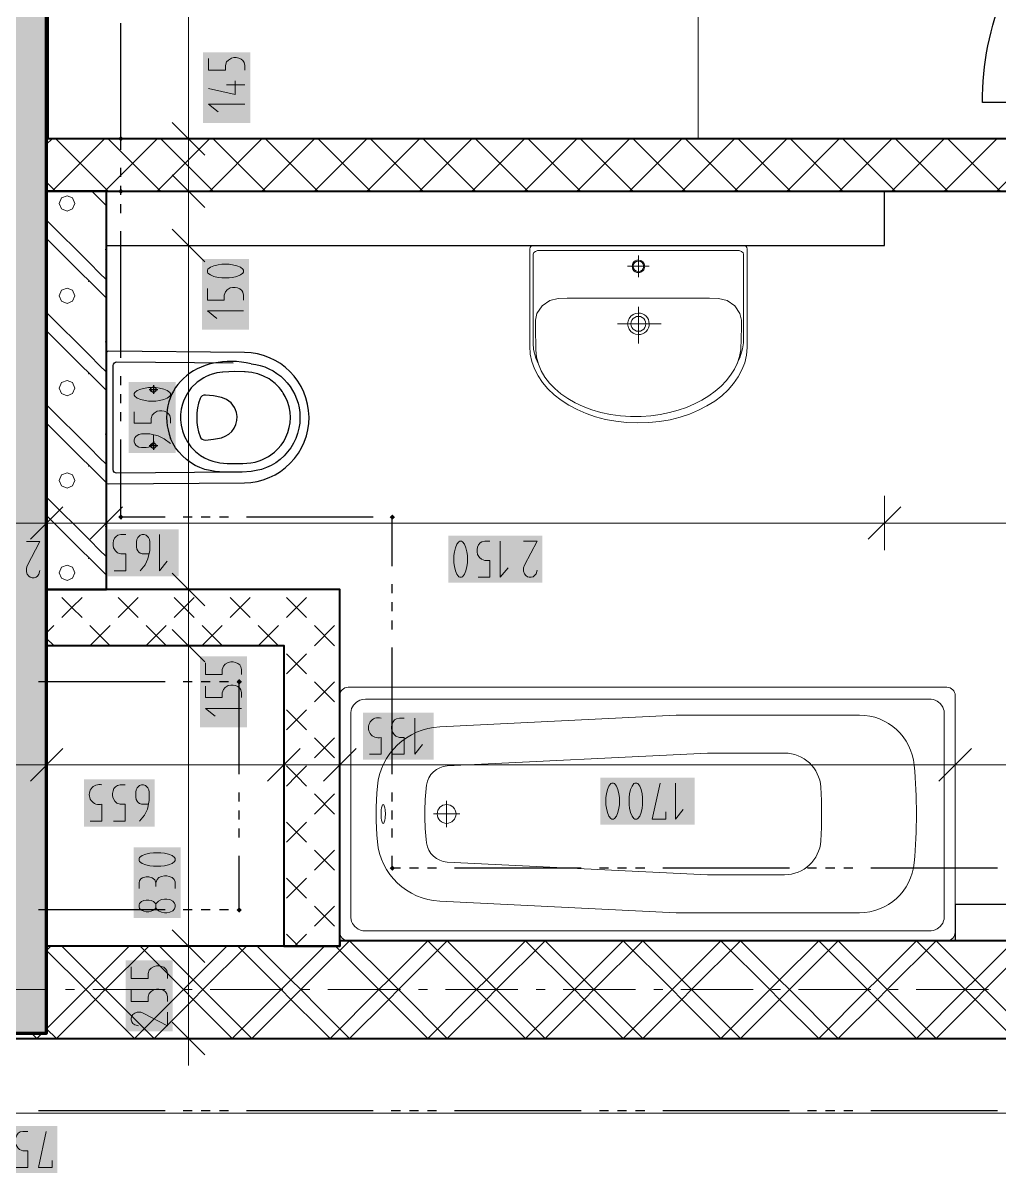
# Model space of a CAD drawing. Header units: millimetres. Extents: x 0 to 594, y 0 to 420.
# Drawn here: x 354.92 to 382.18, y 255.1 to 287.21 of the extents above; entities that cross this region are included whole.
import ezdxf

# ---------------------------------------------------------------- set-up
doc = ezdxf.new("R2010")
doc.units = ezdxf.units.MM
doc.header["$LTSCALE"] = 8
for name, color, linetype in [('PDF_Dvere', 7, 'Continuous'), ('PDF_Instalacni prizdivka do 1m', 7, 'Continuous'), ('PDF_Instalacni prizdivky', 7, 'Continuous'), ('PDF_Koty delkove', 7, 'Continuous'), ('PDF_Kuchyne', 7, 'Continuous'), ('PDF_Osy hlavni', 7, 'Continuous'), ('PDF_Pozarni useky', 7, 'Continuous'), ('PDF_Pricky CP', 7, 'Continuous'), ('PDF_Pricky zdene', 7, 'Continuous'), ('PDF_Sanita', 7, 'Continuous'), ('PDF_Steny akusticke', 7, 'Continuous'), ('PDF_Steny obvodove nosne', 7, 'Continuous')]:
    doc.layers.add(name, color=color, linetype=linetype)

msp = doc.modelspace()

# ---------------------------------------------------------------- linework, layer by layer
at = {"layer": 'PDF_Dvere', "lineweight": 25}
msp.add_lwpolyline([(389.799, 285.394), (389.799, 284.992), (381.712, 284.992, -0.414214), (389.799, 293.079), (389.799, 292.218)], format="xyb", dxfattribs=at)
at = {"layer": 'PDF_Instalacni prizdivka do 1m', "lineweight": 25}
for points in [[(378.982, 282.515), (357.246, 282.515), (357.246, 280.998), (378.982, 280.998)], [(380.953, 261.588), (390.153, 261.588), (390.153, 262.599), (380.953, 262.599)]]:
    msp.add_lwpolyline(points, close=True, dxfattribs=at)
at = {"layer": 'PDF_Instalacni prizdivky', "lineweight": 40}
msp.add_lwpolyline([(355.578, 282.515), (355.578, 271.394), (357.246, 271.394), (357.246, 282.515), (355.629, 282.515)], close=True, dxfattribs=at)
at = {"layer": 'PDF_Instalacni prizdivky', "lineweight": 9}
for points in [[(356.147, 282.39), (355.994, 282.327), (355.93, 282.174), (355.994, 282.02), (356.147, 281.957), (356.3, 282.02), (356.363, 282.174)], [(356.363, 282.174), (356.3, 282.327), (356.147, 282.39)], [(357.246, 282.105), (356.837, 282.515)], [(357.246, 280.043), (357.049, 280.24), (356.791, 280.498), (355.578, 281.711)], [(356.533, 280.24), (355.578, 281.195)], [(357.246, 280.95), (357.219, 280.885), (357.246, 280.819)], [(356.791, 279.982), (356.533, 280.24)], [(357.246, 279.527), (356.791, 279.982)], [(357.246, 277.465), (357.049, 277.662), (356.791, 277.92), (355.578, 279.133)], [(356.791, 277.404), (356.533, 277.662), (355.578, 278.617)], [(357.246, 278.372), (357.219, 278.307), (357.246, 278.241)], [(357.246, 276.949), (356.791, 277.404)], [(357.246, 274.887), (357.049, 275.084), (356.791, 275.342), (355.578, 276.555)], [(356.533, 275.084), (355.578, 276.039)], [(357.246, 275.794), (357.219, 275.729), (357.246, 275.663)], [(356.791, 274.826), (356.533, 275.084)], [(357.246, 274.371), (356.791, 274.826)], [(357.246, 272.309), (357.049, 272.506), (356.791, 272.764), (355.578, 273.977)], [(356.533, 272.506), (355.578, 273.462)], [(357.246, 273.216), (357.219, 273.151), (357.246, 273.085)], [(356.791, 272.248), (356.533, 272.506)], [(357.246, 271.793), (356.791, 272.248)], [(355.583, 271.394), (355.578, 271.399)]]:
    msp.add_lwpolyline(points, dxfattribs=at)
for points in [[(356.147, 279.812), (355.994, 279.749), (355.93, 279.596), (355.994, 279.442), (356.147, 279.379), (356.3, 279.442), (356.363, 279.596), (356.3, 279.749)], [(356.147, 277.234), (355.994, 277.171), (355.93, 277.018), (355.994, 276.864), (356.147, 276.801), (356.3, 276.864), (356.363, 277.018), (356.3, 277.171)], [(356.147, 274.656), (355.994, 274.593), (355.93, 274.44), (355.994, 274.287), (356.147, 274.223), (356.3, 274.287), (356.363, 274.44), (356.3, 274.593)], [(356.147, 272.078), (355.994, 272.015), (355.93, 271.862), (355.994, 271.709), (356.147, 271.645), (356.3, 271.709), (356.363, 271.862), (356.3, 272.015)]]:
    msp.add_lwpolyline(points, close=True, dxfattribs=at)
at = {"layer": 'PDF_Instalacni prizdivky', "lineweight": 9, "transparency": 33554559}
for points in [[(356.753, 279.978), (356.73, 280), (356.775, 280), (356.753, 280.023)], [(356.753, 277.4), (356.73, 277.422), (356.775, 277.422), (356.753, 277.445)], [(356.753, 274.822), (356.73, 274.844), (356.775, 274.844), (356.753, 274.867)], [(356.753, 272.244), (356.73, 272.266), (356.775, 272.266), (356.753, 272.289)]]:
    msp.add_solid(points, dxfattribs=at)
at = {"layer": 'PDF_Koty delkove', "lineweight": 18}
for points in [[(359.539, 265.019), (359.539, 269.827), (359.539, 271.394), (359.539, 280.998), (359.539, 282.515), (359.539, 283.981), (359.539, 344.032), (359.539, 347.874)], [(360.101, 286.22), (360.101, 285.895), (360.572, 285.895), (360.572, 286.031), (360.606, 286.125), (360.657, 286.179), (360.741, 286.232), (360.807, 286.246), (360.875, 286.246), (360.943, 286.232), (361.01, 286.206), (361.06, 286.165), (361.094, 286.112), (361.112, 286.031)], [(361.112, 286.031), (361.112, 285.895)], [(360.842, 285.598), (360.842, 285.22), (360.101, 285.383)], [(361.112, 285.49), (360.606, 285.49)], [(361.112, 284.95), (360.101, 284.95), (360.37, 284.735)], [(359.994, 283.526), (359.084, 284.436)], [(360.297, 283.981), (359.539, 283.981), (358.781, 283.981)], [(359.994, 282.06), (359.084, 282.97)], [(360.297, 282.515), (359.539, 282.515), (358.781, 282.515)], [(359.994, 280.543), (359.084, 281.453)], [(360.297, 280.998), (359.539, 280.998), (358.781, 280.998)], [(360.067, 279.801), (360.067, 279.477), (360.538, 279.477), (360.538, 279.612), (360.572, 279.706), (360.623, 279.76), (360.707, 279.814)], [(360.707, 279.814), (360.773, 279.827), (360.841, 279.827), (360.909, 279.814), (360.975, 279.787), (361.026, 279.746), (361.06, 279.693), (361.078, 279.612), (361.078, 279.477)], [(361.078, 279.179), (360.067, 279.179), (360.336, 278.964)], [(358.023, 276.359), (358.023, 276.035), (358.494, 276.035), (358.494, 276.17), (358.528, 276.264), (358.579, 276.318), (358.663, 276.372), (358.729, 276.385), (358.797, 276.385), (358.865, 276.372), (358.932, 276.345), (358.982, 276.304), (359.016, 276.251), (359.034, 276.17), (359.034, 276.035)], [(359.034, 275.468), (358.865, 275.603), (358.696, 275.684), (358.46, 275.737), (358.224, 275.737), (358.157, 275.724), (358.107, 275.697), (358.073, 275.67), (358.039, 275.63), (358.023, 275.575), (358.023, 275.522), (358.039, 275.468), (358.073, 275.427), (358.107, 275.4), (358.157, 275.373), (358.224, 275.359), (358.359, 275.359), (358.426, 275.373), (358.494, 275.4), (358.544, 275.468), (358.562, 275.522), (358.562, 275.711)], [(355.578, 274.01), (355.578, 273.251), (355.578, 272.493)], [(357.246, 274.01), (357.246, 273.251), (357.246, 272.493)], [(378.982, 274.01), (378.982, 273.251), (378.982, 272.493)], [(356.033, 273.706), (355.123, 272.796)], [(357.701, 273.706), (356.791, 272.796)], [(379.437, 273.706), (378.527, 272.796)], [(391.265, 273.251), (390.153, 273.251), (388.167, 273.251), (378.982, 273.251), (376.029, 273.251), (366.028, 273.251), (365.602, 273.251), (357.246, 273.251), (356.078, 273.251), (355.578, 273.251), (353.506, 273.251), (351.989, 273.251), (343.903, 273.251), (340.496, 273.251), (330.152, 273.251), (318.981, 273.251), (317.869, 273.251)], [(355.011, 272.731), (355.389, 272.731), (355.038, 272.056), (355.011, 271.989), (355.011, 271.887), (355.038, 271.821), (355.078, 271.77), (355.119, 271.736)], [(357.462, 271.916), (357.786, 271.916), (357.786, 272.387), (357.651, 272.387), (357.557, 272.422), (357.503, 272.472), (357.45, 272.556), (357.436, 272.623), (357.436, 272.691), (357.45, 272.758), (357.476, 272.825), (357.517, 272.876), (357.57, 272.91), (357.651, 272.927), (357.786, 272.927)], [(358.435, 272.387), (358.246, 272.387), (358.192, 272.405), (358.151, 272.438), (358.124, 272.472), (358.098, 272.522), (358.084, 272.59), (358.084, 272.724), (358.098, 272.792), (358.124, 272.842), (358.151, 272.876), (358.192, 272.91), (358.246, 272.927), (358.299, 272.927), (358.354, 272.91), (358.394, 272.876), (358.421, 272.842), (358.448, 272.792), (358.462, 272.724), (358.462, 272.488), (358.408, 272.253), (358.327, 272.084), (358.192, 271.916)], [(358.732, 272.927), (358.732, 271.916), (358.947, 272.185)], [(366.953, 272.34), (366.953, 272.138), (366.966, 272.038), (366.993, 271.92), (367.034, 271.819), (367.087, 271.751), (367.115, 271.735), (367.168, 271.735), (367.196, 271.751), (367.249, 271.819), (367.29, 271.92), (367.317, 272.038), (367.331, 272.138), (367.331, 272.34), (367.317, 272.442), (367.29, 272.56), (367.249, 272.661), (367.196, 272.729), (367.168, 272.746), (367.115, 272.746)], [(367.115, 272.746), (367.087, 272.729), (367.034, 272.661), (366.993, 272.56), (366.966, 272.442), (366.953, 272.34)], [(367.627, 271.735), (367.952, 271.735), (367.952, 272.206), (367.816, 272.206), (367.722, 272.24), (367.668, 272.291), (367.615, 272.375), (367.601, 272.442), (367.601, 272.509), (367.615, 272.577), (367.641, 272.644), (367.682, 272.694), (367.735, 272.729), (367.816, 272.746), (367.952, 272.746)], [(368.249, 272.746), (368.249, 271.735), (368.464, 272.004)], [(368.897, 272.746), (369.275, 272.746), (368.924, 272.072), (368.897, 272.004), (368.897, 271.903), (368.924, 271.836), (368.964, 271.785), (369.005, 271.751), (369.059, 271.735), (369.112, 271.735), (369.167, 271.751), (369.207, 271.785), (369.248, 271.836), (369.275, 271.936)], [(355.119, 271.736), (355.173, 271.72), (355.227, 271.72), (355.281, 271.736), (355.321, 271.77), (355.362, 271.821), (355.389, 271.921)], [(359.994, 270.939), (359.084, 271.849)], [(360.297, 271.394), (359.539, 271.394), (358.781, 271.394)], [(359.994, 269.372), (359.084, 270.282)], [(360.297, 269.827), (359.539, 269.827), (358.781, 269.827)], [(360.012, 269.346), (360.012, 269.022), (360.483, 269.022), (360.483, 269.157), (360.518, 269.251), (360.568, 269.305), (360.652, 269.359), (360.719, 269.372), (360.786, 269.372), (360.854, 269.359), (360.921, 269.332), (360.971, 269.291), (361.006, 269.238), (361.023, 269.157), (361.023, 269.022)], [(360.012, 268.698), (360.012, 268.374), (360.483, 268.374), (360.483, 268.509), (360.518, 268.603), (360.568, 268.657), (360.652, 268.711), (360.719, 268.724), (360.786, 268.724), (360.854, 268.711), (360.921, 268.684), (360.971, 268.643), (361.006, 268.59), (361.023, 268.509), (361.023, 268.374)], [(361.023, 268.076), (360.012, 268.076), (360.281, 267.861)], [(365.241, 266.793), (365.565, 266.793), (365.565, 267.264), (365.429, 267.264), (365.335, 267.298), (365.281, 267.349), (365.228, 267.433), (365.214, 267.5), (365.214, 267.567), (365.228, 267.635), (365.254, 267.702), (365.295, 267.752), (365.348, 267.787), (365.429, 267.804), (365.565, 267.804)], [(365.862, 267.804), (365.862, 266.793), (366.077, 267.062)], [(355.578, 267.255), (355.578, 266.497), (355.578, 265.739)], [(362.2, 267.255), (362.2, 266.497), (362.2, 265.739)], [(363.767, 267.255), (363.767, 266.497), (363.767, 265.739)], [(380.953, 267.255), (380.953, 266.497), (380.953, 265.739)], [(356.033, 266.952), (355.123, 266.042)], [(362.655, 266.952), (361.745, 266.042)], [(364.222, 266.952), (363.312, 266.042)], [(381.408, 266.952), (380.498, 266.042)], [(390.153, 266.497), (385.492, 266.497), (381.838, 266.497), (380.953, 266.497), (379.599, 266.497), (377.258, 266.497), (363.767, 266.497), (362.2, 266.497), (355.578, 266.497), (353.556, 266.497), (346.934, 266.497), (345.367, 266.497), (328.181, 266.497), (318.981, 266.497)], [(357.446, 264.926), (357.77, 264.926), (357.77, 265.397), (357.634, 265.397), (357.54, 265.431), (357.486, 265.482), (357.433, 265.566), (357.419, 265.633), (357.419, 265.7), (357.433, 265.768), (357.459, 265.835), (357.5, 265.885), (357.553, 265.92), (357.634, 265.937), (357.77, 265.937)], [(358.418, 265.397), (358.229, 265.397), (358.175, 265.414), (358.134, 265.448), (358.107, 265.482), (358.081, 265.532), (358.067, 265.599), (358.067, 265.734), (358.081, 265.801), (358.107, 265.852), (358.134, 265.885), (358.175, 265.92), (358.229, 265.937), (358.282, 265.937), (358.337, 265.92), (358.377, 265.885), (358.404, 265.852), (358.431, 265.801), (358.445, 265.734), (358.445, 265.498), (358.391, 265.263), (358.31, 265.094), (358.175, 264.926)], [(372.143, 265.907), (372.09, 265.974), (372.062, 265.991), (372.009, 265.991), (371.981, 265.974), (371.928, 265.907), (371.887, 265.805), (371.861, 265.687), (371.847, 265.586)], [(371.847, 265.586), (371.847, 265.384), (371.861, 265.284), (371.887, 265.165), (371.928, 265.064), (371.981, 264.997), (372.009, 264.98), (372.062, 264.98), (372.09, 264.997), (372.143, 265.064), (372.184, 265.165), (372.211, 265.284), (372.225, 265.384), (372.225, 265.586), (372.211, 265.687), (372.184, 265.805), (372.143, 265.907)], [(372.873, 265.182), (372.873, 264.98), (372.495, 264.98), (372.71, 265.991)], [(373.143, 265.991), (373.143, 264.98), (373.358, 265.249)], [(359.539, 258.858), (359.539, 260.909), (359.539, 261.436), (359.539, 263.66), (359.539, 265.019)], [(358.765, 264.044), (358.562, 264.044), (358.462, 264.03), (358.344, 264.003), (358.243, 263.962), (358.175, 263.909), (358.159, 263.881), (358.159, 263.828), (358.175, 263.8), (358.243, 263.747), (358.344, 263.707), (358.462, 263.679), (358.562, 263.665), (358.765, 263.665), (358.866, 263.679), (358.984, 263.707), (359.085, 263.747), (359.153, 263.8), (359.17, 263.828), (359.17, 263.881), (359.153, 263.909), (359.085, 263.962)], [(359.085, 263.962), (358.984, 264.003), (358.866, 264.03), (358.765, 264.044)], [(358.159, 263.045), (358.159, 263.207), (358.175, 263.261), (358.21, 263.314), (358.26, 263.342), (358.36, 263.369), (358.428, 263.369), (358.529, 263.342), (358.597, 263.288), (358.63, 263.207), (358.63, 263.099)], [(359.17, 263.045), (359.17, 263.233), (359.136, 263.301), (359.085, 263.355), (359.001, 263.382), (358.933, 263.395), (358.866, 263.395), (358.782, 263.382), (358.715, 263.355), (358.664, 263.301), (358.63, 263.207)], [(358.159, 262.585), (358.175, 262.626), (358.226, 262.68), (358.293, 262.707), (358.36, 262.721), (358.428, 262.721), (358.496, 262.707), (358.562, 262.68), (358.613, 262.64), (358.63, 262.613)], [(358.63, 262.504), (358.613, 262.478), (358.562, 262.437), (358.496, 262.41), (358.428, 262.397), (358.36, 262.397), (358.293, 262.41), (358.226, 262.437), (358.175, 262.491), (358.159, 262.532), (358.159, 262.585)], [(359.994, 260.981), (359.084, 261.891)], [(360.297, 261.436), (359.539, 261.436), (358.781, 261.436)], [(357.94, 260.859), (357.94, 260.534), (358.411, 260.534), (358.411, 260.67), (358.445, 260.764), (358.496, 260.818), (358.58, 260.871), (358.646, 260.885), (358.714, 260.885), (358.782, 260.871), (358.849, 260.845), (358.899, 260.804), (358.933, 260.751), (358.951, 260.67), (358.951, 260.534)], [(357.94, 260.21), (357.94, 259.886), (358.411, 259.886), (358.411, 260.022), (358.445, 260.116), (358.496, 260.17), (358.58, 260.223), (358.646, 260.237), (358.714, 260.237)], [(358.714, 260.237), (358.782, 260.223), (358.849, 260.197), (358.899, 260.156), (358.933, 260.103), (358.951, 260.022), (358.951, 259.886)], [(358.951, 259.589), (358.951, 259.211), (358.276, 259.562), (358.209, 259.589), (358.108, 259.589), (358.041, 259.562), (357.99, 259.522), (357.956, 259.481), (357.94, 259.427), (357.94, 259.374), (357.956, 259.319), (357.99, 259.279), (358.041, 259.238), (358.141, 259.211)], [(359.994, 258.403), (359.084, 259.313)], [(360.297, 258.858), (359.539, 258.858), (358.781, 258.858)], [(359.539, 258.858), (359.539, 258.1)], [(419.32, 256.769), (408.047, 256.769), (400.263, 256.769), (392.883, 256.769), (316.251, 256.769), (308.871, 256.769), (301.744, 256.769), (299.166, 256.769), (291.078, 256.769), (289.916, 256.769), (281.828, 256.769), (279.25, 256.769), (272.881, 256.769), (216.974, 256.769)], [(354.729, 255.252), (355.053, 255.252), (355.053, 255.723), (354.917, 255.723), (354.823, 255.758), (354.769, 255.808), (354.716, 255.892), (354.702, 255.959), (354.702, 256.027), (354.716, 256.094), (354.742, 256.161), (354.783, 256.212), (354.836, 256.246), (354.917, 256.263), (355.053, 256.263)], [(355.728, 255.453), (355.728, 255.252), (355.35, 255.252), (355.565, 256.263)]]:
    msp.add_lwpolyline(points, dxfattribs=at)
for points in [[(360.672, 280.475), (360.47, 280.475), (360.37, 280.462), (360.252, 280.435), (360.151, 280.394), (360.083, 280.341), (360.067, 280.313), (360.067, 280.26), (360.083, 280.232), (360.151, 280.179), (360.252, 280.138), (360.37, 280.111), (360.47, 280.097), (360.672, 280.097), (360.773, 280.111), (360.892, 280.138), (360.993, 280.179), (361.06, 280.232), (361.078, 280.26), (361.078, 280.313), (361.06, 280.341), (360.993, 280.394), (360.892, 280.435), (360.773, 280.462)], [(358.628, 277.034), (358.426, 277.034), (358.326, 277.02), (358.208, 276.993), (358.107, 276.953), (358.039, 276.899), (358.023, 276.871), (358.023, 276.818), (358.039, 276.791), (358.107, 276.737), (358.208, 276.697), (358.326, 276.669), (358.426, 276.655), (358.628, 276.655), (358.729, 276.669), (358.848, 276.697), (358.949, 276.737), (359.016, 276.791), (359.034, 276.818), (359.034, 276.871), (359.016, 276.899), (358.949, 276.953), (358.848, 276.993), (358.729, 277.02)], [(371.199, 265.586), (371.199, 265.384), (371.213, 265.284), (371.239, 265.165), (371.28, 265.064), (371.333, 264.997), (371.361, 264.98), (371.414, 264.98), (371.442, 264.997), (371.495, 265.064), (371.536, 265.165), (371.563, 265.284), (371.577, 265.384), (371.577, 265.586), (371.563, 265.687), (371.536, 265.805), (371.495, 265.907), (371.442, 265.974), (371.414, 265.991), (371.361, 265.991), (371.333, 265.974), (371.28, 265.907), (371.239, 265.805), (371.213, 265.687)], [(358.933, 262.747), (358.866, 262.747), (358.782, 262.734), (358.698, 262.694), (358.647, 262.64), (358.63, 262.613), (358.63, 262.504), (358.647, 262.478), (358.698, 262.423), (358.782, 262.383), (358.866, 262.369), (358.933, 262.369), (359.017, 262.383), (359.102, 262.423), (359.153, 262.478), (359.17, 262.532), (359.17, 262.585), (359.153, 262.64), (359.102, 262.694), (359.017, 262.734)]]:
    msp.add_lwpolyline(points, close=True, dxfattribs=at)
for points in [[(364.593, 266.793), (364.917, 266.793), (364.917, 267.264, -1.306841), (364.917, 267.804)], [(356.798, 264.926), (357.122, 264.926), (357.122, 265.397, -1.30692), (357.122, 265.937)]]:
    msp.add_lwpolyline(points, format="xyb", dxfattribs=at)
at = {"layer": 'PDF_Koty delkove', "color": 7, "lineweight": 18, "true_color": 0xffffff, "transparency": 33554559}
for points in [[(361.263, 284.42), (361.263, 286.398), (359.949, 284.42), (359.949, 286.398)], [(361.229, 278.649), (361.229, 280.627), (359.915, 278.649), (359.915, 280.627)], [(359.185, 275.207), (359.185, 277.185), (357.871, 275.207), (357.871, 277.185)], [(359.262, 273.079), (357.284, 273.079), (359.262, 271.765), (357.284, 271.765)], [(355.541, 272.882), (353.564, 272.882), (355.541, 271.568), (353.564, 271.568)], [(369.427, 272.898), (366.801, 272.898), (369.427, 271.583), (366.801, 271.583)], [(361.175, 267.546), (361.175, 269.524), (359.86, 267.546), (359.86, 269.524)], [(366.392, 267.955), (364.414, 267.955), (366.392, 266.641), (364.414, 266.641)], [(358.597, 266.089), (356.619, 266.089), (358.597, 264.774), (356.619, 264.774)], [(373.673, 266.143), (371.047, 266.143), (373.673, 264.829), (371.047, 264.829)], [(359.322, 262.217), (359.322, 264.195), (358.007, 262.217), (358.007, 264.195)], [(359.102, 259.059), (359.102, 261.037), (357.788, 259.059), (357.788, 261.037)], [(355.88, 256.415), (353.254, 256.415), (355.88, 255.101), (353.254, 255.101)]]:
    msp.add_solid(points, dxfattribs=at)
at = {"layer": 'PDF_Kuchyne', "lineweight": 13}
msp.add_lwpolyline([(361.694, 302.178), (361.694, 290.046), (373.775, 290.046), (373.775, 283.981), (355.629, 283.981), (355.629, 290.046)], dxfattribs=at)
at = {"layer": 'PDF_Osy hlavni', "lineweight": 18}
for points in [[(355.6, 260.223), (353.578, 260.223)], [(356.358, 260.223), (356.106, 260.223)], [(358.886, 260.223), (356.864, 260.223)], [(359.644, 260.223), (359.391, 260.223)], [(362.172, 260.223), (360.15, 260.223)], [(362.93, 260.223), (362.677, 260.223)], [(365.457, 260.223), (363.435, 260.223)], [(366.215, 260.223), (365.963, 260.223)], [(368.743, 260.223), (366.721, 260.223)], [(369.501, 260.223), (369.248, 260.223)], [(372.028, 260.223), (370.006, 260.223)], [(372.787, 260.223), (372.534, 260.223)], [(375.314, 260.223), (373.292, 260.223)], [(376.072, 260.223), (375.82, 260.223)], [(378.6, 260.223), (376.578, 260.223)], [(379.358, 260.223), (379.105, 260.223)], [(381.885, 260.223), (379.863, 260.223)]]:
    msp.add_lwpolyline(points, dxfattribs=at)
at = {"layer": 'PDF_Pozarni useky', "lineweight": 30}
for points in [[(357.651, 283.981), (357.651, 287.213)], [(357.651, 283.675), (357.651, 283.981)], [(357.651, 282.917), (357.651, 283.169)], [(357.651, 282.515), (357.651, 282.664)], [(357.651, 282.411), (357.651, 282.515)], [(357.651, 281.906), (357.651, 282.159)], [(357.651, 277.862), (357.651, 281.4)], [(357.651, 277.104), (357.651, 277.356)], [(357.651, 276.598), (357.651, 276.851)], [(357.651, 276.093), (357.651, 276.345)], [(357.651, 273.416), (357.651, 275.587)], [(358.886, 273.416), (357.651, 273.416)], [(359.644, 273.416), (359.391, 273.416)], [(360.15, 273.416), (359.897, 273.416)], [(360.655, 273.416), (360.402, 273.416)], [(364.699, 273.416), (361.161, 273.416)], [(365.233, 273.416), (365.204, 273.416)], [(365.233, 272.049), (365.233, 273.416)], [(365.233, 271.291), (365.233, 271.543)], [(365.233, 270.785), (365.233, 271.038)], [(365.233, 270.28), (365.233, 270.532)], [(365.233, 266.236), (365.233, 269.774)], [(358.886, 268.816), (355.347, 268.816)], [(359.644, 268.816), (359.391, 268.816)], [(360.15, 268.816), (359.897, 268.816)], [(360.655, 268.816), (360.402, 268.816)], [(360.956, 266.236), (360.956, 268.816)], [(360.956, 265.478), (360.956, 265.73)], [(365.233, 265.478), (365.233, 265.73)], [(360.956, 264.972), (360.956, 265.225)], [(365.233, 264.972), (365.233, 265.225)], [(360.956, 264.467), (360.956, 264.719)], [(365.233, 264.467), (365.233, 264.719)], [(360.956, 262.447), (360.956, 263.961)], [(365.457, 263.61), (365.233, 263.61), (365.233, 263.961)], [(365.963, 263.61), (365.71, 263.61)], [(366.468, 263.61), (366.215, 263.61)], [(370.512, 263.61), (366.974, 263.61)], [(371.27, 263.61), (371.017, 263.61)], [(371.776, 263.61), (371.523, 263.61)], [(372.281, 263.61), (372.028, 263.61)], [(376.325, 263.61), (372.787, 263.61)], [(377.083, 263.61), (376.831, 263.61)], [(377.589, 263.61), (377.336, 263.61)], [(378.094, 263.61), (377.841, 263.61)], [(382.138, 263.61), (378.6, 263.61)], [(358.886, 262.447), (355.347, 262.447)], [(359.644, 262.447), (359.391, 262.447)], [(360.15, 262.447), (359.897, 262.447)], [(360.655, 262.447), (360.402, 262.447)], [(358.886, 256.836), (355.348, 256.836)], [(359.644, 256.836), (359.391, 256.836)], [(360.15, 256.836), (359.897, 256.836)], [(360.655, 256.836), (360.402, 256.836)], [(364.699, 256.836), (361.161, 256.836)], [(365.457, 256.836), (365.205, 256.836)], [(365.963, 256.836), (365.71, 256.836)], [(366.468, 256.836), (366.215, 256.836)], [(370.512, 256.836), (366.974, 256.836)], [(371.27, 256.836), (371.018, 256.836)], [(371.776, 256.836), (371.523, 256.836)], [(372.281, 256.836), (372.029, 256.836)], [(376.325, 256.836), (372.787, 256.836)], [(377.083, 256.836), (376.831, 256.836)], [(377.589, 256.836), (377.336, 256.836)], [(378.094, 256.836), (377.842, 256.836)], [(382.138, 256.836), (378.6, 256.836)]]:
    msp.add_lwpolyline(points, dxfattribs=at)
at = {"layer": 'PDF_Pozarni useky', "lineweight": 30, "transparency": 33554559}
for points in [[(357.651, 283.905), (357.575, 283.981), (357.726, 283.981), (357.651, 284.056)], [(357.651, 283.905), (357.575, 283.981), (357.726, 283.981), (357.651, 284.056)], [(357.651, 282.439), (357.575, 282.515), (357.726, 282.515), (357.651, 282.591)], [(357.651, 282.439), (357.575, 282.515), (357.726, 282.515), (357.651, 282.591)], [(357.651, 273.34), (357.575, 273.416), (357.726, 273.416), (357.651, 273.492)], [(357.726, 273.416), (357.651, 273.34), (357.651, 273.492), (357.575, 273.416)], [(365.309, 273.416), (365.233, 273.34), (365.233, 273.492), (365.157, 273.416)], [(365.233, 273.34), (365.157, 273.416), (365.309, 273.416), (365.233, 273.492)], [(360.956, 268.74), (360.881, 268.816), (361.032, 268.816), (360.956, 268.892)], [(361.032, 268.816), (360.956, 268.74), (360.956, 268.892), (360.881, 268.816)], [(365.233, 263.534), (365.157, 263.61), (365.309, 263.61), (365.233, 263.685)], [(365.309, 263.61), (365.233, 263.534), (365.233, 263.685), (365.157, 263.61)], [(361.032, 262.447), (360.956, 262.371), (360.956, 262.523), (360.881, 262.447)], [(360.956, 262.371), (360.881, 262.447), (361.032, 262.447), (360.956, 262.523)]]:
    msp.add_solid(points, dxfattribs=at)
at = {"layer": 'PDF_Pricky CP', "lineweight": 40}
msp.add_lwpolyline([(362.2, 271.394), (357.246, 271.394), (355.578, 271.394), (355.578, 269.827), (362.2, 269.827), (362.2, 261.436), (363.211, 261.436), (363.767, 261.436), (363.767, 261.588), (363.767, 271.394), (362.2, 271.394)], dxfattribs=at)
at = {"layer": 'PDF_Pricky CP', "lineweight": 9}
for points in [[(355.783, 271.392), (355.78, 271.394)], [(356.791, 271.394), (356.789, 271.392)], [(357.35, 271.392), (357.347, 271.394)], [(358.358, 271.394), (358.356, 271.392)], [(358.917, 271.392), (358.914, 271.394)], [(359.925, 271.394), (359.923, 271.392)], [(360.484, 271.392), (360.481, 271.394)], [(361.492, 271.394), (361.49, 271.392)], [(362.051, 271.392), (362.048, 271.394)], [(363.059, 271.394), (363.057, 271.392)], [(363.618, 271.392), (363.615, 271.394)], [(356.566, 270.608), (356.286, 270.889), (356.005, 271.169)], [(356.005, 270.608), (356.286, 270.889), (356.566, 271.169)], [(358.133, 270.608), (357.853, 270.889), (357.572, 271.169)], [(357.572, 270.608), (357.853, 270.889), (358.133, 271.169)], [(359.7, 270.608), (359.42, 270.889), (359.139, 271.169)], [(359.139, 270.608), (359.42, 270.889), (359.7, 271.169)], [(361.267, 270.608), (360.987, 270.889), (360.706, 271.169)], [(360.706, 270.608), (360.987, 270.889), (361.267, 271.169)], [(362.834, 270.608), (362.554, 270.889), (362.273, 271.169)], [(362.273, 270.608), (362.554, 270.889), (362.834, 271.169)], [(355.783, 270.386), (355.578, 270.181)], [(357.347, 269.827), (356.789, 270.386)], [(357.35, 270.386), (356.791, 269.827)], [(358.914, 269.827), (358.356, 270.386)], [(358.917, 270.386), (358.358, 269.827)], [(360.481, 269.827), (359.923, 270.386)], [(360.484, 270.386), (359.925, 269.827)], [(362.048, 269.827), (361.49, 270.386)], [(362.051, 270.386), (361.492, 269.827)], [(363.618, 269.825), (363.057, 270.386)], [(363.618, 270.386), (363.057, 269.825)], [(355.78, 269.827), (355.578, 270.029)], [(362.834, 269.041), (362.554, 269.322), (362.273, 269.602)], [(362.273, 269.041), (362.554, 269.322), (362.834, 269.602)], [(363.618, 268.258), (363.057, 268.819)], [(363.618, 268.819), (363.057, 268.258)], [(362.834, 267.474), (362.554, 267.755), (362.273, 268.035)], [(362.273, 267.474), (362.554, 267.755), (362.834, 268.035)], [(363.618, 266.691), (363.057, 267.252)], [(363.618, 267.252), (363.057, 266.691)], [(362.834, 265.907), (362.554, 266.188), (362.273, 266.468)], [(362.273, 265.907), (362.554, 266.188), (362.834, 266.468)], [(363.618, 265.124), (363.057, 265.685)], [(363.618, 265.685), (363.057, 265.124)], [(362.834, 264.34), (362.554, 264.621), (362.273, 264.901)], [(362.273, 264.34), (362.554, 264.621), (362.834, 264.901)], [(363.618, 263.557), (363.057, 264.118)], [(363.618, 264.118), (363.057, 263.557)], [(362.834, 262.773), (362.554, 263.054), (362.273, 263.334)], [(362.273, 262.773), (362.554, 263.054), (362.834, 263.334)], [(363.618, 261.99), (363.057, 262.551)], [(363.618, 262.551), (363.057, 261.99)], [(362.604, 261.436), (362.554, 261.487), (362.273, 261.767)], [(362.503, 261.436), (362.554, 261.487), (362.834, 261.767)]]:
    msp.add_lwpolyline(points, dxfattribs=at)
at = {"layer": 'PDF_Pricky zdene', "lineweight": 40}
msp.add_lwpolyline([(389.799, 284.486), (389.799, 283.981), (355.629, 283.981), (355.578, 283.981), (355.578, 282.515), (355.629, 282.515), (390.153, 282.515), (391.265, 282.515), (391.265, 282.717), (391.265, 283.981), (391.265, 284.486)], dxfattribs=at)
at = {"layer": 'PDF_Pricky zdene', "lineweight": 9}
for points in [[(355.73, 283.981), (355.578, 283.829)], [(357.196, 283.981), (355.78, 282.565), (355.73, 282.515)], [(357.297, 282.515), (357.246, 282.565), (355.831, 283.981)], [(358.662, 283.981), (357.246, 282.565), (357.196, 282.515)], [(358.763, 282.515), (358.712, 282.565), (357.297, 283.981)], [(360.127, 283.981), (358.712, 282.565), (358.662, 282.515)], [(360.229, 282.515), (360.178, 282.565), (358.763, 283.981)], [(361.593, 283.981), (360.178, 282.565), (360.127, 282.515)], [(361.694, 282.515), (361.644, 282.565), (360.229, 283.981)], [(363.059, 283.981), (361.644, 282.565), (361.593, 282.515)], [(363.16, 282.515), (363.11, 282.565), (361.694, 283.981)], [(364.525, 283.981), (363.11, 282.565), (363.059, 282.515)], [(364.626, 282.515), (364.576, 282.565), (363.16, 283.981)], [(365.991, 283.981), (364.576, 282.565), (364.525, 282.515)], [(366.092, 282.515), (366.042, 282.565), (364.626, 283.981)], [(367.457, 283.981), (366.042, 282.565), (365.991, 282.515)], [(367.558, 282.515), (367.507, 282.565), (366.092, 283.981)], [(368.923, 283.981), (367.507, 282.565), (367.457, 282.515)], [(369.024, 282.515), (368.973, 282.565), (367.558, 283.981)], [(370.389, 283.981), (368.973, 282.565), (368.923, 282.515)], [(370.49, 282.515), (370.439, 282.565), (369.024, 283.981)], [(371.855, 283.981), (370.439, 282.565), (370.389, 282.515)], [(371.956, 282.515), (371.905, 282.565), (370.49, 283.981)], [(373.321, 283.981), (371.905, 282.565), (371.855, 282.515)], [(373.422, 282.515), (373.371, 282.565), (371.956, 283.981)], [(374.786, 283.981), (373.371, 282.565), (373.321, 282.515)], [(374.888, 282.515), (374.837, 282.565), (373.422, 283.981)], [(376.252, 283.981), (374.837, 282.565), (374.786, 282.515)], [(376.353, 282.515), (376.303, 282.565), (374.888, 283.981)], [(377.718, 283.981), (376.303, 282.565), (376.252, 282.515)], [(377.819, 282.515), (377.769, 282.565), (376.353, 283.981)], [(379.184, 283.981), (377.769, 282.565), (377.718, 282.515)], [(379.285, 282.515), (379.235, 282.565), (377.819, 283.981)], [(380.65, 283.981), (379.235, 282.565), (379.184, 282.515)], [(380.751, 282.515), (380.701, 282.565), (379.285, 283.981)], [(382.116, 283.981), (380.701, 282.565), (380.65, 282.515)], [(382.217, 282.515), (382.167, 282.565), (380.751, 283.981)], [(383.582, 283.981), (382.167, 282.565), (382.116, 282.515)], [(355.831, 282.515), (355.78, 282.565), (355.578, 282.767)]]:
    msp.add_lwpolyline(points, dxfattribs=at)
at = {"layer": 'PDF_Sanita', "lineweight": 13}
for points in [[(369.074, 278.186), (369.074, 280.906, -0.414265), (369.164, 280.998), (369.167, 280.998), (369.186, 280.998), (375.028, 280.998), (375.047, 280.998), (375.05, 280.998), (375.047, 280.998), (375.028, 280.998)], [(375.047, 280.998, -0.414085), (375.14, 280.905), (375.14, 278.175, -0.003423), (375.14, 278.156)], [(380.722, 268.664), (380.721, 268.664), (363.999, 268.664, 0.414233), (363.767, 268.432), (363.767, 261.82, 0.414247), (363.999, 261.588), (380.721, 261.588, 0.414247), (380.953, 261.82), (380.953, 268.432, 0.41423), (380.722, 268.664)], [(366.192, 264.317, 0.36487), (366.764, 263.785), (374.036, 263.426), (376.191, 263.427, 0.396), (377.2, 264.376, 0.031048), (377.2, 265.876, 0.395992), (376.191, 266.825), (374.036, 266.826), (366.764, 266.467, 0.364855), (366.192, 265.935)]]:
    msp.add_lwpolyline(points, format="xyb", dxfattribs=at)
for points in [[(369.168, 280.759), (369.168, 279.273)], [(374.844, 280.865), (369.37, 280.865)], [(372.107, 280.72), (372.107, 280.118)], [(375.046, 280.759), (375.046, 278.282), (375.016, 278.113), (374.937, 277.863), (374.866, 277.713)], [(371.806, 280.419), (372.408, 280.419)], [(374.965, 278.085), (374.985, 278.724), (374.982, 278.919), (374.943, 279.105), (374.801, 279.318), (374.586, 279.463), (374.346, 279.519), (374.095, 279.525), (370.119, 279.526), (369.868, 279.519), (369.629, 279.463), (369.414, 279.318), (369.271, 279.106), (369.232, 278.919), (369.228, 278.724), (369.24, 278.085)], [(369.311, 277.701), (369.24, 277.851), (369.174, 278.095), (369.165, 278.275), (369.168, 279.273)], [(372.107, 279.283), (372.107, 278.267)], [(371.523, 278.813), (372.742, 278.813)], [(364.07, 265.096), (364.072, 267.96), (364.08, 268.017), (364.097, 268.072), (364.12, 268.121), (364.149, 268.166), (364.182, 268.206), (364.229, 268.247), (364.277, 268.279), (364.329, 268.304), (364.366, 268.316), (364.405, 268.325), (364.48, 268.331), (372.36, 268.331)], [(372.36, 268.331), (380.282, 268.329), (380.339, 268.32), (380.391, 268.304), (380.447, 268.277), (380.492, 268.248), (380.537, 268.207), (380.572, 268.166), (380.605, 268.111), (380.63, 268.052), (380.642, 268.007), (380.649, 267.961), (380.65, 265.096), (380.649, 262.231), (380.642, 262.185), (380.63, 262.14), (380.605, 262.08), (380.572, 262.026), (380.537, 261.985), (380.492, 261.944), (380.447, 261.915), (380.391, 261.888), (380.339, 261.872), (380.282, 261.862), (372.36, 261.861), (364.48, 261.861), (364.405, 261.867), (364.366, 261.876), (364.329, 261.888), (364.277, 261.912), (364.229, 261.944), (364.182, 261.985), (364.149, 262.026), (364.12, 262.07), (364.097, 262.119), (364.08, 262.174), (364.072, 262.231), (364.07, 265.096)], [(364.929, 265.278), (364.933, 265.302), (364.94, 265.329), (364.949, 265.357), (364.962, 265.38), (364.978, 265.389), (364.994, 265.38), (365.007, 265.357), (365.017, 265.329), (365.023, 265.302), (365.028, 265.278), (365.031, 265.258), (365.033, 265.242), (365.034, 265.228), (365.035, 265.216), (365.036, 265.206), (365.037, 265.197), (365.038, 265.17), (365.039, 265.142), (365.039, 265.102), (365.037, 265.055), (365.036, 265.047), (365.035, 265.036), (365.034, 265.024), (365.033, 265.01), (365.031, 264.994), (365.028, 264.974), (365.023, 264.95), (365.017, 264.923), (365.007, 264.896), (364.994, 264.872), (364.978, 264.863), (364.962, 264.872), (364.949, 264.896), (364.94, 264.923), (364.933, 264.95), (364.929, 264.974), (364.926, 264.994), (364.924, 265.01), (364.922, 265.024), (364.921, 265.036), (364.921, 265.047), (364.92, 265.055), (364.919, 265.063), (364.918, 265.088), (364.918, 265.115), (364.918, 265.154)], [(364.918, 265.154), (364.921, 265.206), (364.921, 265.216), (364.922, 265.228), (364.924, 265.242), (364.926, 265.258), (364.929, 265.278)], [(366.749, 265.494), (366.749, 264.758)], [(367.117, 265.126), (366.381, 265.126)]]:
    msp.add_lwpolyline(points, dxfattribs=at)
for points in [[(372.107, 280.595, 1.000041), (372.107, 280.243, 0.414219), (372.283, 280.419, 0.414197)], [(372.107, 280.567, 0.999958), (372.107, 280.271, 0.999908)], [(372.107, 279.114, 1.000008), (372.107, 278.512, 0.41423), (372.408, 278.813, 0.414207)], [(372.107, 278.605, 1.000057), (372.107, 279.022, 1.000064)], [(366.556, 267.56, 0.372026), (364.815, 265.901, 0.048465), (364.815, 264.352, 0.372026), (366.556, 262.692), (373.16, 262.366), (378.28, 262.366, 0.387973), (379.81, 263.764, 0.045249), (379.81, 266.488, 0.387974), (378.28, 267.886), (373.16, 267.886)], [(366.749, 264.863, 0.414192), (367.012, 265.126, 0.414208), (366.749, 265.389, 0.414208), (366.486, 265.126, 0.414192)]]:
    msp.add_lwpolyline(points, format="xyb", close=True, dxfattribs=at)
at = {"layer": 'PDF_Sanita', "lineweight": 25}
msp.add_lwpolyline([(361.103, 278.014), (357.298, 278.049), (357.297, 278.049), (357.261, 278.034), (357.247, 277.998), (357.245, 274.394), (357.245, 274.394), (357.26, 274.358), (357.296, 274.343), (361.102, 274.375), (361.281, 274.385), (361.457, 274.413), (361.63, 274.458), (361.797, 274.519), (361.957, 274.597), (362.11, 274.69), (362.252, 274.798), (362.384, 274.919), (362.503, 275.053), (362.609, 275.197), (362.699, 275.351), (362.774, 275.513), (362.833, 275.681), (362.875, 275.854), (362.899, 276.031), (362.906, 276.21, 0.409105)], format="xyb", close=True, dxfattribs=at)
for points in [[(360.789, 274.668), (357.539, 274.641), (357.501, 274.648), (357.468, 274.67), (357.446, 274.703), (357.438, 274.741), (357.438, 274.742), (357.439, 277.65), (357.439, 277.651), (357.447, 277.689), (357.469, 277.722), (357.502, 277.744), (357.541, 277.751), (360.79, 277.721)], [(361.29, 277.698), (361.417, 277.68), (361.544, 277.651), (361.668, 277.611), (361.788, 277.56), (361.903, 277.5), (362.012, 277.43), (362.115, 277.35), (362.211, 277.262), (362.299, 277.166), (362.379, 277.063), (362.449, 276.953), (362.509, 276.838), (362.56, 276.718), (362.599, 276.595), (362.628, 276.468), (362.646, 276.338), (362.653, 276.19), (362.646, 276.043), (362.624, 275.896), (362.587, 275.753), (362.537, 275.614), (362.473, 275.48), (362.397, 275.353), (362.308, 275.234), (362.208, 275.124), (362.098, 275.024), (361.978, 274.936), (361.851, 274.861), (361.717, 274.798), (361.578, 274.748), (361.434, 274.713), (361.289, 274.692), (361.038, 274.674), (360.789, 274.668), (360.539, 274.674), (360.288, 274.692), (360.143, 274.713), (360, 274.749), (359.86, 274.799), (359.726, 274.861), (359.599, 274.937), (359.48, 275.026), (359.37, 275.125), (359.27, 275.235), (359.181, 275.354), (359.105, 275.481), (359.041, 275.615)], [(362.157, 276.925), (362.119, 276.976), (362.068, 277.038), (361.96, 277.145), (361.841, 277.24), (361.791, 277.273), (361.638, 277.355), (361.474, 277.416), (361.468, 277.418), (361.308, 277.453), (361.121, 277.471), (361.121, 277.471), (361.102, 277.472), (360.838, 277.478), (360.5, 277.466), (360.489, 277.465), (360.339, 277.444), (360.327, 277.442), (360.176, 277.401), (360.031, 277.341), (359.968, 277.308), (359.781, 277.181), (359.619, 277.023), (359.502, 276.862), (359.412, 276.685), (359.37, 276.572), (359.335, 276.428), (359.316, 276.281), (359.315, 276.133), (359.331, 275.986), (359.369, 275.822), (359.43, 275.664), (359.51, 275.515), (359.61, 275.378), (359.735, 275.248), (359.877, 275.137), (359.877, 275.137), (359.989, 275.07), (360.107, 275.015), (360.224, 274.974), (360.417, 274.933), (360.622, 274.917), (360.622, 274.917), (360.849, 274.912), (361.06, 274.916), (361.285, 274.933), (361.4, 274.954), (361.513, 274.985), (361.512, 274.985), (361.592, 275.014), (361.592, 275.014), (361.776, 275.107), (361.943, 275.228), (362.039, 275.32), (362.125, 275.421), (362.2, 275.53), (362.263, 275.647), (362.316, 275.778), (362.355, 275.914), (362.379, 276.053), (362.387, 276.194), (362.377, 276.347), (362.35, 276.498), (362.305, 276.645), (362.242, 276.784), (362.242, 276.784), (362.186, 276.881), (362.165, 276.913), (362.157, 276.925)], [(360.129, 277.384), (360.108, 277.375)], [(357.246, 276.954), (357.246, 276.98)], [(358.439, 276.979), (358.682, 276.979)], [(358.561, 277.1), (358.561, 276.858)], [(359.775, 276.331), (359.769, 276.195), (359.775, 276.06), (359.793, 275.925), (359.823, 275.793), (359.865, 275.664), (359.888, 275.623), (359.924, 275.59), (359.967, 275.571), (360.015, 275.566), (360.239, 275.589), (360.46, 275.634), (360.46, 275.633), (360.567, 275.672), (360.664, 275.73), (360.748, 275.806), (360.815, 275.898), (360.864, 276.001), (360.891, 276.111), (360.897, 276.224), (360.88, 276.337), (360.856, 276.411), (360.822, 276.481), (360.779, 276.546), (360.728, 276.604), (360.669, 276.656), (360.604, 276.699), (360.534, 276.732), (360.46, 276.757), (360.461, 276.756), (360.24, 276.801), (360.015, 276.825), (359.968, 276.82), (359.924, 276.8), (359.889, 276.768), (359.865, 276.726)], [(359.865, 276.726), (359.823, 276.597), (359.793, 276.465), (359.775, 276.331)], [(358.56, 275.534), (358.56, 275.291)], [(357.246, 275.413), (357.246, 275.438)], [(358.439, 275.412), (358.681, 275.412)]]:
    msp.add_lwpolyline(points, dxfattribs=at)
for centre, radius in [((358.561, 276.979), 0.0759), ((358.56, 275.412), 0.0758)]:
    msp.add_circle(centre, radius, dxfattribs=at)
at = {"layer": 'PDF_Sanita', "lineweight": 9}
msp.add_arc((372.784, 265.126), 6.642, 173.0014, 186.9986, dxfattribs=at)
at = {"layer": 'PDF_Sanita', "lineweight": 25}
msp.add_ellipse((361.082, 275.902), major_axis=(-2.023, 0.92), ratio=0.799318, start_param=4.964215, end_param=6.955371, dxfattribs=at)
at = {"layer": 'PDF_Sanita', "lineweight": 13}
for points in [[(375.047, 280.998), (375.047, 280.998), (375.047, 280.998), (375.047, 280.998)], [(369.074, 280.906), (369.074, 280.906), (369.074, 280.906), (369.074, 280.906)], [(369.37, 280.865), (369.259, 280.865), (369.168, 280.818), (369.168, 280.759)], [(375.046, 280.759), (375.046, 280.817), (374.956, 280.865), (374.844, 280.865)], [(372.107, 279.022), (372.107, 279.022), (372.107, 279.022), (372.107, 279.022)], [(369.074, 278.186), (369.062, 277.012), (370.411, 276.053), (372.086, 276.045)], [(372.086, 276.045), (373.761, 276.036), (375.128, 276.982), (375.14, 278.156)], [(369.24, 278.085), (369.282, 276.997), (370.6, 276.165), (372.183, 276.226)], [(372.183, 276.226), (373.642, 276.282), (374.84, 277.083), (374.965, 278.085)]]:
    msp.add_open_spline(points, degree=3, dxfattribs=at)
at = {"layer": 'PDF_Steny akusticke', "lineweight": 40}
for points in [[(363.211, 261.436), (362.2, 261.436), (355.578, 261.436), (355.578, 259.01), (353.556, 259.01), (353.556, 261.436), (345.367, 261.436)], [(390.153, 261.588), (363.767, 261.588), (363.767, 261.436), (363.211, 261.436)], [(345.367, 258.858), (363.211, 258.858)], [(363.211, 258.858), (390.305, 258.858)]]:
    msp.add_lwpolyline(points, dxfattribs=at)
at = {"layer": 'PDF_Steny akusticke', "lineweight": 9}
for points in [[(355.578, 261.315), (355.699, 261.436)], [(355.851, 258.858), (356.943, 259.95), (357.216, 260.223), (358.429, 261.436)], [(358.581, 258.858), (357.216, 260.223), (356.943, 260.496), (356.003, 261.436)], [(356.943, 260.496), (357.883, 261.436)], [(362.129, 260.223), (360.764, 258.858), (359.672, 259.95), (359.4, 260.223), (358.186, 261.436)], [(358.581, 258.858), (359.672, 259.95), (359.945, 260.223), (361.159, 261.436)], [(361.31, 258.858), (359.945, 260.223), (359.672, 260.496), (358.732, 261.436)], [(359.672, 260.496), (360.613, 261.436)], [(363.211, 259.141), (362.402, 259.95), (362.129, 260.223), (360.916, 261.436)], [(363.211, 259.687), (362.675, 260.223), (362.402, 260.496), (361.462, 261.436)], [(363.211, 260.759), (364.04, 261.588)], [(363.211, 261.305), (363.342, 261.436)], [(364.859, 260.223), (363.646, 261.436)], [(365.132, 260.496), (364.04, 261.588)], [(364.04, 258.858), (365.132, 259.95), (365.405, 260.223), (366.769, 261.588)], [(365.405, 260.223), (365.132, 260.496), (366.224, 261.588)], [(367.588, 260.223), (366.224, 261.588)], [(367.861, 260.496), (366.769, 261.588)], [(369.499, 261.588), (368.134, 260.223), (367.861, 260.496), (368.953, 261.588)], [(370.318, 260.223), (368.953, 261.588)], [(372.229, 258.858), (370.864, 260.223), (370.591, 260.496), (369.499, 261.588)], [(370.591, 260.496), (371.683, 261.588)], [(370.864, 260.223), (372.229, 261.588)], [(373.048, 260.223), (371.683, 261.588)], [(374.958, 258.858), (373.593, 260.223), (373.321, 260.496), (372.229, 261.588)], [(373.321, 260.496), (374.412, 261.588)], [(373.593, 260.223), (374.958, 261.588)], [(375.777, 260.223), (374.412, 261.588)], [(377.688, 258.858), (376.323, 260.223), (376.05, 260.496), (374.958, 261.588)], [(376.05, 260.496), (377.142, 261.588)], [(376.323, 260.223), (377.688, 261.588)], [(378.507, 260.223), (377.142, 261.588)], [(380.418, 258.858), (379.053, 260.223), (378.78, 260.496), (377.688, 261.588)], [(378.78, 260.496), (379.872, 261.588)], [(379.053, 260.223), (380.418, 261.588)], [(381.236, 260.223), (379.872, 261.588)], [(383.147, 258.858), (381.782, 260.223), (381.509, 260.496), (380.418, 261.588)], [(381.509, 260.496), (382.601, 261.588)], [(381.782, 260.223), (383.147, 261.588)], [(359.4, 260.223), (358.035, 258.858), (356.943, 259.95), (356.67, 260.223), (355.578, 261.315)], [(362.402, 260.496), (363.211, 261.305)], [(361.31, 258.858), (362.402, 259.95), (362.675, 260.223), (363.211, 260.759)], [(356.67, 260.223), (356.943, 260.496)], [(359.4, 260.223), (359.672, 260.496)], [(362.129, 260.223), (362.402, 260.496)], [(364.859, 260.223), (365.132, 260.496)], [(367.588, 260.223), (367.861, 260.496)], [(370.318, 260.223), (370.591, 260.496)], [(373.048, 260.223), (373.321, 260.496)], [(375.777, 260.223), (376.05, 260.496)], [(378.507, 260.223), (378.78, 260.496)], [(381.236, 260.223), (381.509, 260.496)], [(355.578, 259.131), (356.67, 260.223)], [(365.132, 259.95), (364.859, 260.223), (363.494, 258.858)], [(366.769, 258.858), (365.405, 260.223)], [(367.861, 259.95), (367.588, 260.223), (366.224, 258.858)], [(366.769, 258.858), (367.861, 259.95), (368.134, 260.223)], [(369.499, 258.858), (368.134, 260.223)], [(369.499, 258.858), (370.591, 259.95), (370.318, 260.223), (368.953, 258.858)], [(370.591, 259.95), (370.864, 260.223)], [(372.229, 258.858), (373.321, 259.95), (373.048, 260.223), (371.683, 258.858)], [(373.321, 259.95), (373.593, 260.223)], [(374.958, 258.858), (376.05, 259.95), (375.777, 260.223), (374.412, 258.858)], [(376.05, 259.95), (376.323, 260.223)], [(377.688, 258.858), (378.78, 259.95), (378.507, 260.223), (377.142, 258.858)], [(378.78, 259.95), (379.053, 260.223)], [(380.418, 258.858), (381.509, 259.95), (381.236, 260.223), (379.872, 258.858)], [(381.509, 259.95), (381.782, 260.223)], [(366.224, 258.858), (365.132, 259.95)], [(368.953, 258.858), (367.861, 259.95)], [(371.683, 258.858), (370.591, 259.95)], [(374.412, 258.858), (373.321, 259.95)], [(377.142, 258.858), (376.05, 259.95)], [(379.872, 258.858), (378.78, 259.95)], [(382.601, 258.858), (381.509, 259.95)], [(364.04, 258.858), (363.211, 259.687)], [(355.457, 259.01), (355.305, 258.858), (355.153, 259.01)], [(355.851, 258.858), (355.578, 259.131)], [(363.494, 258.858), (363.211, 259.141)]]:
    msp.add_lwpolyline(points, dxfattribs=at)
at = {"layer": 'PDF_Steny obvodove nosne', "lineweight": 70}
msp.add_lwpolyline([(353.556, 346.408), (353.556, 344.032), (353.556, 271.394), (353.556, 261.436), (353.556, 259.01), (355.578, 259.01), (355.578, 261.436), (355.578, 271.394), (355.578, 344.032), (355.578, 346.408)], close=True, dxfattribs=at)
at = {"layer": 'PDF_Steny obvodove nosne', "color": 9, "lineweight": 9, "true_color": 0xc0c0c0, "transparency": 33554559}
msp.add_solid([(353.556, 346.408), (353.556, 259.01), (355.578, 346.408), (355.578, 259.01)], dxfattribs=at)

doc.saveas('drawing.dxf')
